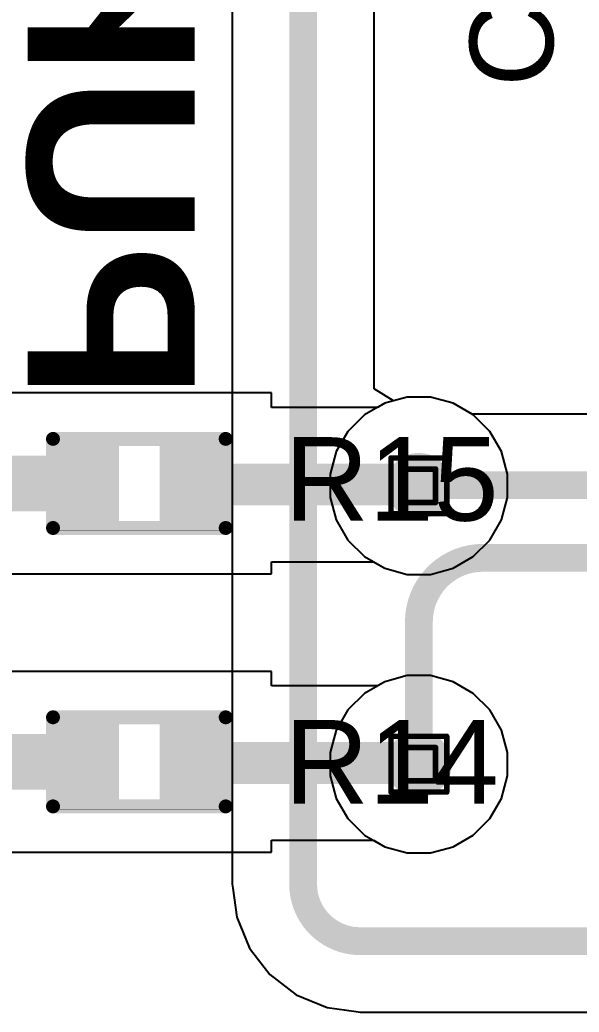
# Model space of a CAD drawing. Header units: inches. Extents: x -5 to 230, y -4 to 159.
# Drawn here: x 1.39 to 6.49, y 36.14 to 45.19 of the extents above; entities that cross this region are included whole.
import ezdxf

# ---------------------------------------------------------------- set-up
doc = ezdxf.new("R2010")
doc.units = ezdxf.units.IN
for name, color, linetype in [('Bottom Layer', 5, 'Continuous'), ('Bottom Overlay', 54, 'Continuous'), ('Drill Drawing', 1, 'Continuous'), ('Layer 1', 16, 'Continuous'), ('Layer 2', 76, 'Continuous'), ('Top Layer', 1, 'Continuous'), ('Top Overlay', 2, 'Continuous'), ('Top Paste', 8, 'Continuous'), ('Top Solder', 216, 'Continuous'), ('Via Holes', 16, 'Continuous')]:
    doc.layers.add(name, color=color, linetype=linetype)
doc.styles.add('Arial', font='', dxfattribs={"height": 0.2})
doc.styles.add('Arial_Bold', font='', dxfattribs={"height": 0.2})
doc.styles.get('Arial').set_extended_font_data('Arial')
doc.styles.get('Arial_Bold').set_extended_font_data('Arial', bold=True)

# ---------------------------------------------------------------- blocks, each defined once
blk = doc.blocks.new('R___0402_165')
at = {"layer": 'Top Layer'}
for points in [[(-0.6985, -0.3175), (-0.6985, 0.3175), (-0.2412999999999999, 0.3175), (-0.2413, -0.3175)], [(0.2412999999999999, -0.3175), (0.2413, 0.3175), (0.6985, 0.3175), (0.6985, -0.3175)]]:
    blk.add_hatch(color=1, dxfattribs=at).paths.add_polyline_path(points)
at = {"layer": 'Top Paste'}
for points in [[(-0.6985, -0.3175), (-0.6985, 0.3175), (-0.2412999999999999, 0.3175), (-0.2413, -0.3175)], [(0.2412999999999999, -0.3175), (0.2413, 0.3175), (0.6985, 0.3175), (0.6985, -0.3175)]]:
    blk.add_hatch(color=8, dxfattribs=at).paths.add_polyline_path(points)
at = {"layer": 'Top Solder'}
for points in [[(-0.75350116, -0.37250116), (-0.75350116, 0.37250116), (-0.1862988399999999, 0.37250116), (-0.18629884, -0.37250116)], [(0.1862988399999999, -0.37250116), (0.18629884, 0.37250116), (0.75350116, 0.37250116), (0.75350116, -0.37250116)]]:
    blk.add_hatch(color=216, dxfattribs=at).paths.add_polyline_path(points)
at = {"layer": 'Top Overlay'}
for points in [[(-0.7874, 0.4064, 0.127, 0.127, 0), (0.7874, 0.4064, 0.127, 0.127, 0)], [(-0.7874, -0.4064, 0.127, 0.127, 0), (-0.7874, 0.4064, 0.127, 0.127, 0)], [(0.7874, -0.4064, 0.127, 0.127, 0), (0.7874, 0.4064, 0.127, 0.127, 0)], [(-0.7874, -0.4064, 0.127, 0.127, 0), (0.7874, -0.4064, 0.127, 0.127, 0)], [(-0.8128, -0.4318, 0.0032258, 0.0032258, 0), (0.8128, -0.4318, 0.0032258, 0.0032258, 0)]]:
    blk.add_lwpolyline(points, format="xyseb", dxfattribs=at)
for points in [[(-0.8191499999999999, 0.4064, 0.0635, 0.0635, 1), (-0.7556499999999999, 0.4064, 0.0635, 0.0635, 1)], [(-0.8191499999999999, 0.4064, 0.0635, 0.0635, 1), (-0.7556499999999999, 0.4064, 0.0635, 0.0635, 1)], [(0.7556499999999999, 0.4064, 0.0635, 0.0635, 1), (0.8191499999999999, 0.4064, 0.0635, 0.0635, 1)], [(0.7556499999999999, 0.4064, 0.0635, 0.0635, 1), (0.8191499999999999, 0.4064, 0.0635, 0.0635, 1)], [(-0.8191499999999999, -0.4064, 0.0635, 0.0635, 1), (-0.7556499999999999, -0.4064, 0.0635, 0.0635, 1)], [(-0.8191499999999999, -0.4064, 0.0635, 0.0635, 1), (-0.7556499999999999, -0.4064, 0.0635, 0.0635, 1)], [(0.7556499999999999, -0.4064, 0.0635, 0.0635, 1), (0.8191499999999999, -0.4064, 0.0635, 0.0635, 1)], [(0.7556499999999999, -0.4064, 0.0635, 0.0635, 1), (0.8191499999999999, -0.4064, 0.0635, 0.0635, 1)], [(-0.81360518, -0.4318, 0.0016129, 0.0016129, 1), (-0.8119948199999999, -0.4318, 0.0016129, 0.0016129, 1)], [(0.8119948199999999, -0.4318, 0.0016129, 0.0016129, 1), (0.81360518, -0.4318, 0.0016129, 0.0016129, 1)]]:
    blk.add_lwpolyline(points, format="xyseb", close=True, dxfattribs=at)
blk = doc.blocks.new('R___0402_166')
at = {"layer": 'Top Layer'}
for points in [[(-0.6985, -0.3175), (-0.6985, 0.3175), (-0.2412999999999999, 0.3175), (-0.2413, -0.3175)], [(0.24130254, -0.3175), (0.24130254, 0.3175), (0.6985025399999999, 0.3175), (0.6985025399999999, -0.3175)]]:
    blk.add_hatch(color=1, dxfattribs=at).paths.add_polyline_path(points)
at = {"layer": 'Top Paste'}
for points in [[(-0.6985, -0.3175), (-0.6985, 0.3175), (-0.2412999999999999, 0.3175), (-0.2413, -0.3175)], [(0.24130254, -0.3175), (0.24130254, 0.3175), (0.6985025399999999, 0.3175), (0.6985025399999999, -0.3175)]]:
    blk.add_hatch(color=8, dxfattribs=at).paths.add_polyline_path(points)
at = {"layer": 'Top Solder'}
for points in [[(-0.75350116, -0.37250116), (-0.75350116, 0.37250116), (-0.1862988399999999, 0.37250116), (-0.18629884, -0.37250116)], [(0.18630138, -0.37250116), (0.18630138, 0.37250116), (0.7535037, 0.37250116), (0.7535037, -0.37250116)]]:
    blk.add_hatch(color=216, dxfattribs=at).paths.add_polyline_path(points)
at = {"layer": 'Top Overlay'}
for points in [[(-0.7874, 0.4064, 0.127, 0.127, 0), (0.7874, 0.4064, 0.127, 0.127, 0)], [(-0.7874, -0.4064, 0.127, 0.127, 0), (-0.7874, 0.4064, 0.127, 0.127, 0)], [(0.7874, -0.4064, 0.127, 0.127, 0), (0.7874, 0.4064, 0.127, 0.127, 0)], [(-0.7874, -0.4064, 0.127, 0.127, 0), (0.7874, -0.4064, 0.127, 0.127, 0)], [(-0.8127974599999999, -0.4318, 0.0032258, 0.0032258, 0), (0.8128, -0.4318, 0.0032258, 0.0032258, 0)]]:
    blk.add_lwpolyline(points, format="xyseb", dxfattribs=at)
for points in [[(-0.8191499999999999, 0.4064, 0.0635, 0.0635, 1), (-0.7556499999999999, 0.4064, 0.0635, 0.0635, 1)], [(-0.8191499999999999, 0.4064, 0.0635, 0.0635, 1), (-0.7556499999999999, 0.4064, 0.0635, 0.0635, 1)], [(0.7556499999999999, 0.4064, 0.0635, 0.0635, 1), (0.8191499999999999, 0.4064, 0.0635, 0.0635, 1)], [(0.7556499999999999, 0.4064, 0.0635, 0.0635, 1), (0.8191499999999999, 0.4064, 0.0635, 0.0635, 1)], [(-0.8191499999999999, -0.4064, 0.0635, 0.0635, 1), (-0.7556499999999999, -0.4064, 0.0635, 0.0635, 1)], [(-0.8191499999999999, -0.4064, 0.0635, 0.0635, 1), (-0.7556499999999999, -0.4064, 0.0635, 0.0635, 1)], [(0.7556499999999999, -0.4064, 0.0635, 0.0635, 1), (0.8191499999999999, -0.4064, 0.0635, 0.0635, 1)], [(0.7556499999999999, -0.4064, 0.0635, 0.0635, 1), (0.8191499999999999, -0.4064, 0.0635, 0.0635, 1)], [(-0.8136026399999999, -0.4318, 0.0016129, 0.0016129, 1), (-0.81199228, -0.4318, 0.0016129, 0.0016129, 1)], [(0.8119948199999999, -0.4318, 0.0016129, 0.0016129, 1), (0.81360518, -0.4318, 0.0016129, 0.0016129, 1)]]:
    blk.add_lwpolyline(points, format="xyseb", close=True, dxfattribs=at)

msp = doc.modelspace()

# ---------------------------------------------------------------- hatches: boundary and pattern name
at = {"layer": 'Bottom Layer'}
h = msp.add_hatch(color=5, dxfattribs=at)
edge = h.paths.add_edge_path()
edge.add_arc((5.0256948, 40.937688), 0.2999994, 0, 360)
h = msp.add_hatch(color=5, dxfattribs=at)
edge = h.paths.add_edge_path()
edge.add_arc((5.02569734, 38.397688), 0.2999994, 0, 360)
at = {"layer": 'Layer 1'}
h = msp.add_hatch(color=16, dxfattribs=at)
edge = h.paths.add_edge_path()
edge.add_arc((5.0256948, 40.937688), 0.2999994, 0, 360)
h = msp.add_hatch(color=16, dxfattribs=at)
edge = h.paths.add_edge_path()
edge.add_arc((5.02569734, 38.397688), 0.2999994, 0, 360)
at = {"layer": 'Layer 2'}
h = msp.add_hatch(color=76, dxfattribs=at)
edge = h.paths.add_edge_path()
edge.add_arc((5.0256948, 40.937688), 0.2999994, 0, 360)
h = msp.add_hatch(color=76, dxfattribs=at)
edge = h.paths.add_edge_path()
edge.add_arc((5.02569734, 38.397688), 0.2999994, 0, 360)
at = {"layer": 'Top Layer'}
h = msp.add_hatch(color=1, dxfattribs=at)
edge = h.paths.add_edge_path()
edge.add_arc((5.0256948, 40.937688), 0.2999994, 0, 360)
h = msp.add_hatch(color=1, dxfattribs=at)
edge = h.paths.add_edge_path()
edge.add_arc((5.02569734, 38.397688), 0.2999994, 0, 360)
at = {"layer": 'Via Holes'}
h = msp.add_hatch(color=7, dxfattribs=at)
edge = h.paths.add_edge_path()
edge.add_arc((5.0256948, 40.937688), 0.1499997, 0, 360)
h = msp.add_hatch(color=7, dxfattribs=at)
edge = h.paths.add_edge_path()
edge.add_arc((5.02569734, 38.397688), 0.1499997, 0, 360)

# ---------------------------------------------------------------- linework, layer by layer
at = {"layer": 'Bottom Layer'}
for p, q in [((3.32261718, 48.32223762), (3.32261718, 37.30367698)), ((4.617499019999999, 41.823767), (4.617499019999999, 48.32223762)), ((4.79530156, 41.71245658), (4.617499019999999, 41.823767)), ((4.9193196, 41.7456874), (4.79530156, 41.71245658)), ((5.13207, 41.7456874), (4.9193196, 41.7456874)), ((5.33757124, 41.69062273999999), (5.13207, 41.7456874)), ((5.51140122, 41.59026226), (5.33757124, 41.69062273999999)), ((6.993359139999999, 41.59026226), (5.51140122, 41.59026226)), ((3.32261718, 37.30367698), (3.32991968, 37.2669689)), ((3.32991968, 37.2669689), (3.36480404, 37.00199864)), ((3.36480404, 37.00199864), (3.48124526, 36.72087906)), ((3.48124526, 36.72087906), (3.66648238, 36.47947746)), ((3.66648238, 36.47947746), (3.90788398, 36.29424033999999)), ((3.90788398, 36.29424033999999), (4.18900356, 36.17779912)), ((4.18900356, 36.17779912), (4.45397382, 36.14291476)), ((4.45397382, 36.14291476), (4.490681899999999, 36.13561226)), ((4.490681899999999, 36.13561226), (24.50911024, 36.13561226))]:
    msp.add_line(p, q, dxfattribs=at)
for points in [[(3.9700581, 37.30367698, 0.254, 0.254, 0), (3.9700581, 48.81683404, 0.254, 0.254, 0)], [(5.0256948, 40.937688, 0.254, 0.254, 0), (5.03082814, 40.94282133999999, 0.254, 0.254, 0)], [(5.03082814, 40.94282133999999, 0.254, 0.254, 0), (25.15138734, 40.94282133999999, 0.254, 0.254, 0)], [(5.02569734, 39.69669734, 0.254, 0.254, -0.4142135623730951), (5.609661119999999, 40.28066112, 0.254, 0.254, 0)], [(5.609661119999999, 40.28066112, 0.254, 0.254, 0), (24.48510724, 40.28066112, 0.254, 0.254, 0)], [(5.02569734, 38.397688, 0.254, 0.254, 0), (5.02569734, 39.69669734, 0.254, 0.254, 0)], [(4.490681899999999, 36.78305318, 0.254, 0.254, -0.4142135623730951), (3.9700581, 37.30367698, 0.254, 0.254, 0)], [(4.490681899999999, 36.78305318, 0.254, 0.254, 0), (25.1520071, 36.78305318, 0.254, 0.254, 0)]]:
    msp.add_lwpolyline(points, format="xyseb", dxfattribs=at)
for points in [[(4.9621948, 40.937688, 0.127, 0.127, 1), (5.0891948, 40.937688, 0.127, 0.127, 1)], [(4.967328139999999, 40.94282133999999, 0.127, 0.127, 1), (5.09432814, 40.94282133999999, 0.127, 0.127, 1)], [(4.967328139999999, 40.94282133999999, 0.127, 0.127, 1), (5.09432814, 40.94282133999999, 0.127, 0.127, 1)], [(5.54616112, 40.28066112, 0.127, 0.127, 1), (5.67316112, 40.28066112, 0.127, 0.127, 1)], [(5.54616112, 40.28066112, 0.127, 0.127, 1), (5.67316112, 40.28066112, 0.127, 0.127, 1)], [(4.96219734, 39.69669734, 0.127, 0.127, 1), (5.089197339999999, 39.69669734, 0.127, 0.127, 1)], [(4.96219734, 39.69669734, 0.127, 0.127, 1), (5.089197339999999, 39.69669734, 0.127, 0.127, 1)], [(4.96219734, 38.397688, 0.127, 0.127, 1), (5.089197339999999, 38.397688, 0.127, 0.127, 1)], [(3.9065581, 37.30367698, 0.127, 0.127, 1), (4.0335581, 37.30367698, 0.127, 0.127, 1)], [(3.9065581, 37.30367698, 0.127, 0.127, 1), (4.0335581, 37.30367698, 0.127, 0.127, 1)], [(4.4271819, 36.78305318, 0.127, 0.127, 1), (4.5541819, 36.78305318, 0.127, 0.127, 1)], [(4.4271819, 36.78305318, 0.127, 0.127, 1), (4.5541819, 36.78305318, 0.127, 0.127, 1)]]:
    msp.add_lwpolyline(points, format="xyseb", close=True, dxfattribs=at)
at = {"layer": 'Drill Drawing'}
for points in [[(4.7716948, 41.191688, 0.0508, 0.0508, 0), (5.2796948, 41.191688, 0.0508, 0.0508, 0)], [(4.7716948, 40.683688, 0.0508, 0.0508, 0), (4.7716948, 41.191688, 0.0508, 0.0508, 0)], [(5.2796948, 40.683688, 0.0508, 0.0508, 0), (5.2796948, 41.191688, 0.0508, 0.0508, 0)], [(4.8732948, 41.090088, 0.0508, 0.0508, 0), (5.178094799999999, 41.090088, 0.0508, 0.0508, 0)], [(4.8732948, 40.785288, 0.0508, 0.0508, 0), (4.8732948, 41.090088, 0.0508, 0.0508, 0)], [(5.178094799999999, 40.785288, 0.0508, 0.0508, 0), (5.178094799999999, 41.090088, 0.0508, 0.0508, 0)], [(4.8732948, 40.785288, 0.0508, 0.0508, 0), (5.178094799999999, 40.785288, 0.0508, 0.0508, 0)], [(4.7716948, 40.683688, 0.0508, 0.0508, 0), (5.2796948, 40.683688, 0.0508, 0.0508, 0)], [(4.77169734, 38.651688, 0.0508, 0.0508, 0), (5.279697339999999, 38.651688, 0.0508, 0.0508, 0)], [(4.77169734, 38.143688, 0.0508, 0.0508, 0), (4.77169734, 38.651688, 0.0508, 0.0508, 0)], [(5.279697339999999, 38.143688, 0.0508, 0.0508, 0), (5.279697339999999, 38.651688, 0.0508, 0.0508, 0)], [(4.87329734, 38.550088, 0.0508, 0.0508, 0), (5.17809734, 38.550088, 0.0508, 0.0508, 0)], [(4.87329734, 38.245288, 0.0508, 0.0508, 0), (4.87329734, 38.550088, 0.0508, 0.0508, 0)], [(5.17809734, 38.245288, 0.0508, 0.0508, 0), (5.17809734, 38.550088, 0.0508, 0.0508, 0)], [(4.87329734, 38.245288, 0.0508, 0.0508, 0), (5.17809734, 38.245288, 0.0508, 0.0508, 0)], [(4.77169734, 38.143688, 0.0508, 0.0508, 0), (5.279697339999999, 38.143688, 0.0508, 0.0508, 0)]]:
    msp.add_lwpolyline(points, format="xyseb", dxfattribs=at)
for points in [[(4.7589948, 41.191688, 0.0254, 0.0254, 1), (4.784394799999999, 41.191688, 0.0254, 0.0254, 1)], [(4.7589948, 41.191688, 0.0254, 0.0254, 1), (4.784394799999999, 41.191688, 0.0254, 0.0254, 1)], [(5.266994799999999, 41.191688, 0.0254, 0.0254, 1), (5.292394799999999, 41.191688, 0.0254, 0.0254, 1)], [(5.266994799999999, 41.191688, 0.0254, 0.0254, 1), (5.292394799999999, 41.191688, 0.0254, 0.0254, 1)], [(4.860594799999999, 41.090088, 0.0254, 0.0254, 1), (4.8859948, 41.090088, 0.0254, 0.0254, 1)], [(4.860594799999999, 41.090088, 0.0254, 0.0254, 1), (4.8859948, 41.090088, 0.0254, 0.0254, 1)], [(5.1653948, 41.090088, 0.0254, 0.0254, 1), (5.190794799999999, 41.090088, 0.0254, 0.0254, 1)], [(5.1653948, 41.090088, 0.0254, 0.0254, 1), (5.190794799999999, 41.090088, 0.0254, 0.0254, 1)], [(4.860594799999999, 40.785288, 0.0254, 0.0254, 1), (4.8859948, 40.785288, 0.0254, 0.0254, 1)], [(4.860594799999999, 40.785288, 0.0254, 0.0254, 1), (4.8859948, 40.785288, 0.0254, 0.0254, 1)], [(5.1653948, 40.785288, 0.0254, 0.0254, 1), (5.190794799999999, 40.785288, 0.0254, 0.0254, 1)], [(5.1653948, 40.785288, 0.0254, 0.0254, 1), (5.190794799999999, 40.785288, 0.0254, 0.0254, 1)], [(4.7589948, 40.683688, 0.0254, 0.0254, 1), (4.784394799999999, 40.683688, 0.0254, 0.0254, 1)], [(4.7589948, 40.683688, 0.0254, 0.0254, 1), (4.784394799999999, 40.683688, 0.0254, 0.0254, 1)], [(5.266994799999999, 40.683688, 0.0254, 0.0254, 1), (5.292394799999999, 40.683688, 0.0254, 0.0254, 1)], [(5.266994799999999, 40.683688, 0.0254, 0.0254, 1), (5.292394799999999, 40.683688, 0.0254, 0.0254, 1)], [(4.75899734, 38.651688, 0.0254, 0.0254, 1), (4.78439734, 38.651688, 0.0254, 0.0254, 1)], [(4.75899734, 38.651688, 0.0254, 0.0254, 1), (4.78439734, 38.651688, 0.0254, 0.0254, 1)], [(5.26699734, 38.651688, 0.0254, 0.0254, 1), (5.29239734, 38.651688, 0.0254, 0.0254, 1)], [(5.26699734, 38.651688, 0.0254, 0.0254, 1), (5.29239734, 38.651688, 0.0254, 0.0254, 1)], [(4.86059734, 38.550088, 0.0254, 0.0254, 1), (4.88599734, 38.550088, 0.0254, 0.0254, 1)], [(4.86059734, 38.550088, 0.0254, 0.0254, 1), (4.88599734, 38.550088, 0.0254, 0.0254, 1)], [(5.165397339999999, 38.550088, 0.0254, 0.0254, 1), (5.19079734, 38.550088, 0.0254, 0.0254, 1)], [(5.165397339999999, 38.550088, 0.0254, 0.0254, 1), (5.19079734, 38.550088, 0.0254, 0.0254, 1)], [(4.86059734, 38.245288, 0.0254, 0.0254, 1), (4.88599734, 38.245288, 0.0254, 0.0254, 1)], [(4.86059734, 38.245288, 0.0254, 0.0254, 1), (4.88599734, 38.245288, 0.0254, 0.0254, 1)], [(5.165397339999999, 38.245288, 0.0254, 0.0254, 1), (5.19079734, 38.245288, 0.0254, 0.0254, 1)], [(5.165397339999999, 38.245288, 0.0254, 0.0254, 1), (5.19079734, 38.245288, 0.0254, 0.0254, 1)], [(4.75899734, 38.143688, 0.0254, 0.0254, 1), (4.78439734, 38.143688, 0.0254, 0.0254, 1)], [(4.75899734, 38.143688, 0.0254, 0.0254, 1), (4.78439734, 38.143688, 0.0254, 0.0254, 1)], [(5.26699734, 38.143688, 0.0254, 0.0254, 1), (5.29239734, 38.143688, 0.0254, 0.0254, 1)], [(5.26699734, 38.143688, 0.0254, 0.0254, 1), (5.29239734, 38.143688, 0.0254, 0.0254, 1)]]:
    msp.add_lwpolyline(points, format="xyseb", close=True, dxfattribs=at)
at = {"layer": 'Layer 1'}
for p, q in [((4.9193196, 41.7456874), (4.71381836, 41.69062273999999)), ((5.13207, 41.7456874), (4.9193196, 41.7456874)), ((5.33757124, 41.69062273999999), (5.13207, 41.7456874)), ((4.71381836, 41.69062273999999), (4.52957184, 41.58424754)), ((5.521817759999999, 41.58424754), (5.33757124, 41.69062273999999)), ((4.52957184, 41.58424754), (4.37913526, 41.43381096)), ((5.672254339999999, 41.43381096), (5.521817759999999, 41.58424754)), ((4.37913526, 41.43381096), (4.27276006, 41.24956443999999)), ((5.778629539999999, 41.24956443999999), (5.672254339999999, 41.43381096)), ((4.27276006, 41.24956443999999), (4.2176954, 41.0440632)), ((5.833694199999999, 41.0440632), (5.778629539999999, 41.24956443999999)), ((4.2176954, 41.0440632), (4.2176954, 40.8313128)), ((5.833694199999999, 40.8313128), (5.833694199999999, 41.0440632)), ((4.2176954, 40.8313128), (4.27276006, 40.62581156)), ((5.778629539999999, 40.62581156), (5.833694199999999, 40.8313128)), ((4.27276006, 40.62581156), (4.37913526, 40.44156503999999)), ((5.672254339999999, 40.44156503999999), (5.778629539999999, 40.62581156)), ((4.37913526, 40.44156503999999), (4.52957184, 40.29112846)), ((5.521817759999999, 40.29112846), (5.672254339999999, 40.44156503999999)), ((4.52957184, 40.29112846), (4.71381836, 40.18475325999999)), ((5.33757124, 40.18475325999999), (5.521817759999999, 40.29112846)), ((4.71381836, 40.18475325999999), (4.9193196, 40.1296886)), ((4.9193196, 40.1296886), (5.13207, 40.1296886)), ((5.13207, 40.1296886), (5.33757124, 40.18475325999999)), ((4.919322139999999, 39.2056874), (4.7138209, 39.15062274)), ((5.13207254, 39.2056874), (4.919322139999999, 39.2056874)), ((5.33757378, 39.15062274), (5.13207254, 39.2056874)), ((4.7138209, 39.15062274), (4.52957438, 39.04424754)), ((5.521820299999999, 39.04424754), (5.33757378, 39.15062274)), ((4.52957438, 39.04424754), (4.3791378, 38.89381096)), ((5.67225688, 38.89381096), (5.521820299999999, 39.04424754)), ((4.3791378, 38.89381096), (4.2727626, 38.70956444)), ((5.77863208, 38.70956444), (5.67225688, 38.89381096)), ((4.2727626, 38.70956444), (4.21769794, 38.5040632)), ((5.83369674, 38.5040632), (5.77863208, 38.70956444)), ((4.21769794, 38.5040632), (4.21769794, 38.2913128)), ((5.83369674, 38.2913128), (5.83369674, 38.5040632)), ((4.21769794, 38.2913128), (4.2727626, 38.08581156)), ((5.77863208, 38.08581156), (5.83369674, 38.2913128)), ((4.2727626, 38.08581156), (4.3791378, 37.90156504)), ((5.67225688, 37.90156504), (5.77863208, 38.08581156)), ((4.3791378, 37.90156504), (4.52957438, 37.75112846)), ((5.521820299999999, 37.75112846), (5.67225688, 37.90156504)), ((4.52957438, 37.75112846), (4.7138209, 37.64475326)), ((5.33757378, 37.64475326), (5.521820299999999, 37.75112846)), ((4.7138209, 37.64475326), (4.919322139999999, 37.5896886)), ((4.919322139999999, 37.5896886), (5.13207254, 37.5896886)), ((5.13207254, 37.5896886), (5.33757378, 37.64475326))]:
    msp.add_line(p, q, dxfattribs=at)
at = {"layer": 'Layer 2'}
for p, q in [((4.9193196, 41.7456874), (4.71381836, 41.69062273999999)), ((5.13207, 41.7456874), (4.9193196, 41.7456874)), ((5.33757124, 41.69062273999999), (5.13207, 41.7456874)), ((4.71381836, 41.69062273999999), (4.52957184, 41.58424754)), ((5.521817759999999, 41.58424754), (5.33757124, 41.69062273999999)), ((4.52957184, 41.58424754), (4.37913526, 41.43381096)), ((5.672254339999999, 41.43381096), (5.521817759999999, 41.58424754)), ((4.37913526, 41.43381096), (4.27276006, 41.24956443999999)), ((5.778629539999999, 41.24956443999999), (5.672254339999999, 41.43381096)), ((4.27276006, 41.24956443999999), (4.2176954, 41.0440632)), ((5.833694199999999, 41.0440632), (5.778629539999999, 41.24956443999999)), ((4.2176954, 41.0440632), (4.2176954, 40.8313128)), ((5.833694199999999, 40.8313128), (5.833694199999999, 41.0440632)), ((4.2176954, 40.8313128), (4.27276006, 40.62581156)), ((5.778629539999999, 40.62581156), (5.833694199999999, 40.8313128)), ((4.27276006, 40.62581156), (4.37913526, 40.44156503999999)), ((5.672254339999999, 40.44156503999999), (5.778629539999999, 40.62581156)), ((4.37913526, 40.44156503999999), (4.52957184, 40.29112846)), ((5.521817759999999, 40.29112846), (5.672254339999999, 40.44156503999999)), ((4.52957184, 40.29112846), (4.71381836, 40.18475325999999)), ((5.33757124, 40.18475325999999), (5.521817759999999, 40.29112846)), ((4.71381836, 40.18475325999999), (4.9193196, 40.1296886)), ((4.9193196, 40.1296886), (5.13207, 40.1296886)), ((5.13207, 40.1296886), (5.33757124, 40.18475325999999)), ((4.919322139999999, 39.2056874), (4.7138209, 39.15062274)), ((5.13207254, 39.2056874), (4.919322139999999, 39.2056874)), ((5.33757378, 39.15062274), (5.13207254, 39.2056874)), ((4.7138209, 39.15062274), (4.52957438, 39.04424754)), ((5.521820299999999, 39.04424754), (5.33757378, 39.15062274)), ((4.52957438, 39.04424754), (4.3791378, 38.89381096)), ((5.67225688, 38.89381096), (5.521820299999999, 39.04424754)), ((4.3791378, 38.89381096), (4.2727626, 38.70956444)), ((5.77863208, 38.70956444), (5.67225688, 38.89381096)), ((4.2727626, 38.70956444), (4.21769794, 38.5040632)), ((5.83369674, 38.5040632), (5.77863208, 38.70956444)), ((4.21769794, 38.5040632), (4.21769794, 38.2913128)), ((5.83369674, 38.2913128), (5.83369674, 38.5040632)), ((4.21769794, 38.2913128), (4.2727626, 38.08581156)), ((5.77863208, 38.08581156), (5.83369674, 38.2913128)), ((4.2727626, 38.08581156), (4.3791378, 37.90156504)), ((5.67225688, 37.90156504), (5.77863208, 38.08581156)), ((4.3791378, 37.90156504), (4.52957438, 37.75112846)), ((5.521820299999999, 37.75112846), (5.67225688, 37.90156504)), ((4.52957438, 37.75112846), (4.7138209, 37.64475326)), ((5.33757378, 37.64475326), (5.521820299999999, 37.75112846)), ((4.7138209, 37.64475326), (4.919322139999999, 37.5896886)), ((4.919322139999999, 37.5896886), (5.13207254, 37.5896886)), ((5.13207254, 37.5896886), (5.33757378, 37.64475326))]:
    msp.add_line(p, q, dxfattribs=at)
at = {"layer": 'Top Layer'}
for p, q in [((3.682999999999999, 41.78469672), (1.27, 41.78469672)), ((3.682999999999999, 41.65296978), (3.682999999999999, 41.78469672)), ((4.9193196, 41.7456874), (4.71381836, 41.69062273999999)), ((5.13207, 41.7456874), (4.9193196, 41.7456874)), ((5.33757124, 41.69062273999999), (5.13207, 41.7456874)), ((4.64860132, 41.65296978), (3.682999999999999, 41.65296978)), ((4.71381836, 41.69062273999999), (4.64860132, 41.65296978)), ((5.521817759999999, 41.58424754), (5.33757124, 41.69062273999999)), ((5.672254339999999, 41.43381096), (5.521817759999999, 41.58424754)), ((5.778629539999999, 41.24956443999999), (5.672254339999999, 41.43381096)), ((5.833694199999999, 41.0440632), (5.778629539999999, 41.24956443999999)), ((5.833694199999999, 40.8313128), (5.833694199999999, 41.0440632)), ((5.778629539999999, 40.62581156), (5.833694199999999, 40.8313128)), ((5.672254339999999, 40.44156503999999), (5.778629539999999, 40.62581156)), ((5.521817759999999, 40.29112846), (5.672254339999999, 40.44156503999999)), ((5.33757124, 40.18475325999999), (5.521817759999999, 40.29112846)), ((3.682999999999999, 40.13369672), (3.682999999999999, 40.24391494)), ((3.682999999999999, 40.24391494), (4.611347139999999, 40.24391494)), ((4.611347139999999, 40.24391494), (4.71381836, 40.18475325999999)), ((1.27, 40.13369672), (3.682999999999999, 40.13369672)), ((4.71381836, 40.18475325999999), (4.9193196, 40.1296886)), ((4.9193196, 40.1296886), (5.13207, 40.1296886)), ((5.13207, 40.1296886), (5.33757124, 40.18475325999999)), ((3.683002539999999, 39.24469672), (1.27000254, 39.24469672)), ((3.683002539999999, 39.11296978), (3.683002539999999, 39.24469672)), ((4.919322139999999, 39.2056874), (4.7138209, 39.15062274)), ((5.13207254, 39.2056874), (4.919322139999999, 39.2056874)), ((5.33757378, 39.15062274), (5.13207254, 39.2056874)), ((4.64860386, 39.11296978), (3.683002539999999, 39.11296978)), ((4.7138209, 39.15062274), (4.64860386, 39.11296978)), ((5.521820299999999, 39.04424754), (5.33757378, 39.15062274)), ((5.67225688, 38.89381096), (5.521820299999999, 39.04424754)), ((5.77863208, 38.70956444), (5.67225688, 38.89381096)), ((5.83369674, 38.5040632), (5.77863208, 38.70956444)), ((5.83369674, 38.2913128), (5.83369674, 38.5040632)), ((5.77863208, 38.08581156), (5.83369674, 38.2913128)), ((5.67225688, 37.90156504), (5.77863208, 38.08581156)), ((5.521820299999999, 37.75112846), (5.67225688, 37.90156504)), ((5.33757378, 37.64475326), (5.521820299999999, 37.75112846)), ((3.683002539999999, 37.59369672), (3.683002539999999, 37.70391494)), ((3.683002539999999, 37.70391494), (4.61134968, 37.70391494)), ((4.61134968, 37.70391494), (4.7138209, 37.64475326)), ((1.27000254, 37.59369672), (3.683002539999999, 37.59369672)), ((4.7138209, 37.64475326), (4.919322139999999, 37.5896886)), ((4.919322139999999, 37.5896886), (5.13207254, 37.5896886)), ((5.13207254, 37.5896886), (5.33757378, 37.64475326))]:
    msp.add_line(p, q, dxfattribs=at)
for points in [[(-0.0329438, 40.95919671999999, 0.508, 0.508, 0), (1.90310516, 40.95919671999999, 0.508, 0.508, 0)], [(2.9845, 40.94844235999999, 0.3809999999999999, 0.3809999999999999, 0), (2.9845, 40.95919671999999, 0.3809999999999999, 0.3809999999999999, 0)], [(2.9845, 40.94844235999999, 0.3809999999999999, 0.3809999999999999, 0), (5.014940439999999, 40.94844235999999, 0.3809999999999999, 0.3809999999999999, 0)], [(5.014940439999999, 40.94844235999999, 0.3809999999999999, 0.3809999999999999, 0), (5.0256948, 40.937688, 0.3809999999999999, 0.3809999999999999, 0)], [(-0.0329438, 38.41919672, 0.508, 0.508, 0), (1.90310516, 38.41919672, 0.508, 0.508, 0)], [(2.98450254, 38.40844236, 0.3809999999999999, 0.3809999999999999, 0), (2.98450254, 38.41919672, 0.3809999999999999, 0.3809999999999999, 0)], [(2.98450254, 38.40844236, 0.3809999999999999, 0.3809999999999999, 0), (5.01494298, 38.40844236, 0.3809999999999999, 0.3809999999999999, 0)], [(5.01494298, 38.40844236, 0.3809999999999999, 0.3809999999999999, 0), (5.02569734, 38.397688, 0.3809999999999999, 0.3809999999999999, 0)]]:
    msp.add_lwpolyline(points, format="xyseb", dxfattribs=at)
for points in [[(1.77610516, 40.95919671999999, 0.254, 0.254, 1), (2.03010516, 40.95919671999999, 0.254, 0.254, 1)], [(2.88925, 40.95919671999999, 0.1905, 0.1905, 1), (3.07975, 40.95919671999999, 0.1905, 0.1905, 1)], [(2.88925, 40.94844235999999, 0.1905, 0.1905, 1), (3.07975, 40.94844235999999, 0.1905, 0.1905, 1)], [(2.88925, 40.94844235999999, 0.1905, 0.1905, 1), (3.07975, 40.94844235999999, 0.1905, 0.1905, 1)], [(4.919690439999999, 40.94844235999999, 0.1905, 0.1905, 1), (5.110190439999999, 40.94844235999999, 0.1905, 0.1905, 1)], [(4.919690439999999, 40.94844235999999, 0.1905, 0.1905, 1), (5.110190439999999, 40.94844235999999, 0.1905, 0.1905, 1)], [(4.9304448, 40.937688, 0.1905, 0.1905, 1), (5.1209448, 40.937688, 0.1905, 0.1905, 1)], [(1.77610516, 38.41919672, 0.254, 0.254, 1), (2.03010516, 38.41919672, 0.254, 0.254, 1)], [(2.88925254, 38.41919672, 0.1905, 0.1905, 1), (3.07975254, 38.41919672, 0.1905, 0.1905, 1)], [(2.88925254, 38.40844236, 0.1905, 0.1905, 1), (3.07975254, 38.40844236, 0.1905, 0.1905, 1)], [(2.88925254, 38.40844236, 0.1905, 0.1905, 1), (3.07975254, 38.40844236, 0.1905, 0.1905, 1)], [(4.91969298, 38.40844236, 0.1905, 0.1905, 1), (5.11019298, 38.40844236, 0.1905, 0.1905, 1)], [(4.91969298, 38.40844236, 0.1905, 0.1905, 1), (5.11019298, 38.40844236, 0.1905, 0.1905, 1)], [(4.93044734, 38.397688, 0.1905, 0.1905, 1), (5.12094734, 38.397688, 0.1905, 0.1905, 1)]]:
    msp.add_lwpolyline(points, format="xyseb", close=True, dxfattribs=at)

# ---------------------------------------------------------------- block references
for name, p in [('R___0402_165', (2.4765, 40.95919671999999)), ('R___0402_166', (2.4765, 38.41919672))]:
    msp.add_blockref(name, p)

# ---------------------------------------------------------------- texts
at = {"layer": 'Bottom Overlay', "style": 'Arial_Bold', "text_generation_flag": 2}
msp.add_text('PUKK-SENSOR-MODULE', height=1.524, rotation=270, dxfattribs=at).set_placement((1.45818606, 41.7147502))
at = {"layer": 'Top Overlay', "style": 'Arial'}
msp.add_text('C35', height=0.7619999999999999, rotation=90, dxfattribs=at).set_placement((6.25093492, 44.57767818))
for s, p in [('R15', (3.8000432, 40.61935742)), ('R14', (3.8000432, 38.03832118))]:
    msp.add_text(s, height=0.7619999999999999, dxfattribs=at).set_placement(p)

doc.saveas('drawing.dxf')
